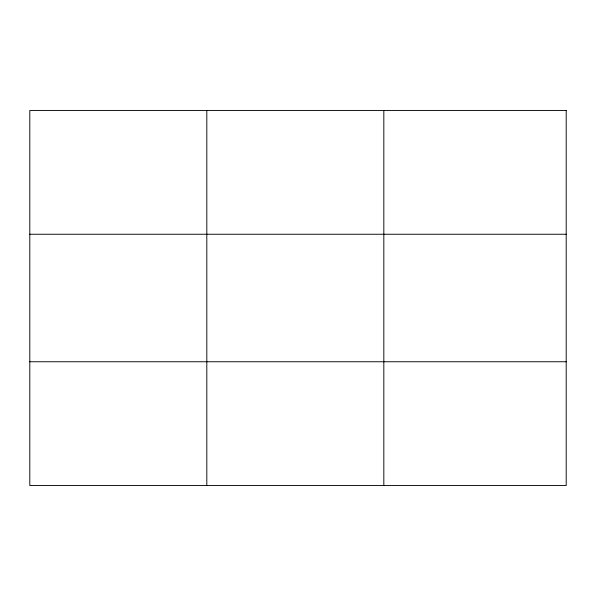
<?xml version="1.0" encoding="UTF-8"?>
<svg xmlns="http://www.w3.org/2000/svg" width="596" height="596" viewBox="0 0 596 596"><rect width="100%" height="100%" fill="white"/><g stroke="black" fill="none" stroke-linecap="round" stroke-linejoin="round"><path stroke-width="0.89" d="M206.812 110.506L206.812 485.494M383.824 110.506L383.824 485.494M29.8 234.25L566.2 234.25M29.8 361.75L566.2 361.75M566.2 110.506L566.2 485.494L29.8 485.494L29.8 110.506L566.2 110.506"/></g></svg>
